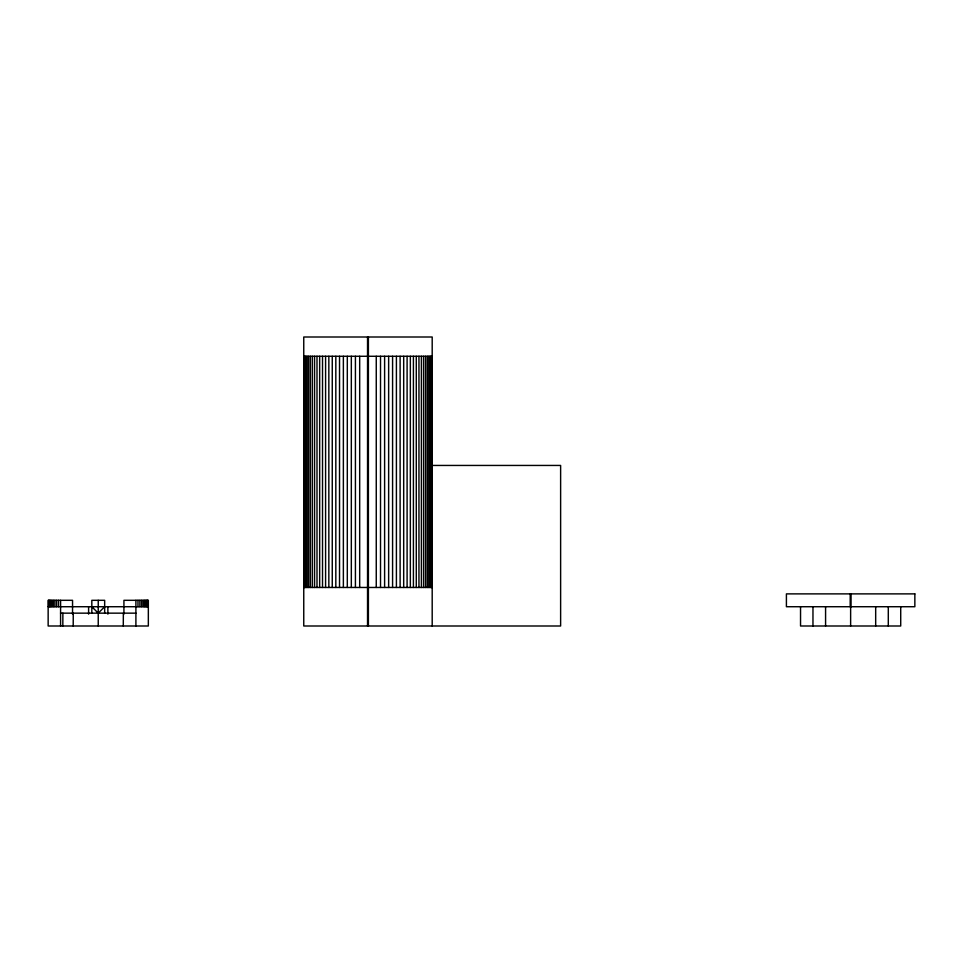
<?xml version="1.0" encoding="UTF-8"?>
<svg xmlns="http://www.w3.org/2000/svg" width="963" height="963" viewBox="0 0 963 963"><rect width="100%" height="100%" fill="white"/><g stroke="black" fill="none" stroke-linecap="round" stroke-linejoin="round"><path stroke-width="1.44" d="M60.585 600.31L60.585 625.998M62.824 625.998L62.884 613.154M73.2 625.998L73.26 613.154M98.238 625.998L98.238 600.31M123.288 625.998L123.348 613.154M135.903 625.998L135.903 600.31M104.666 606.726L98.238 613.154L91.822 606.726M303.754 356.274L432.194 356.274M432.194 465.442L560.622 465.442L560.622 625.998L303.754 625.998L303.754 337.002L432.194 337.002L432.194 625.998M303.754 587.466L432.194 587.466M48.15 606.726L148.338 606.726M60.561 613.154L135.964 613.154M900.718 606.726L900.718 625.998L800.542 625.998L800.542 606.726M888.295 606.726L888.295 625.998M875.68 606.726L875.68 625.998M851.051 593.882L851.051 606.726M850.63 606.726L850.63 625.998M850.209 593.882L850.209 606.726M825.58 606.726L825.58 625.998M812.965 606.726L812.965 625.998M432.062 356.274L432.062 587.466M431.653 356.274L431.653 587.466M430.967 356.274L430.967 587.466M430.016 356.274L430.016 587.466M428.8 356.274L428.8 587.466M427.319 356.274L427.319 587.466M425.586 356.274L425.586 587.466M423.612 356.274L423.612 587.466M421.397 356.274L421.397 587.466M418.953 356.274L418.953 587.466M416.281 356.274L416.281 587.466M413.416 356.274L413.416 587.466M410.346 356.274L410.346 587.466M407.096 356.274L407.096 587.466M403.69 356.274L403.69 587.466M400.114 356.274L400.114 587.466M396.407 356.274L396.407 587.466M392.579 356.274L392.579 587.466M388.643 356.274L388.643 587.466M384.61 356.274L384.61 587.466M380.517 356.274L380.517 587.466M376.256 356.274L376.256 587.466M368.396 337.002L368.396 625.998M367.541 337.002L367.541 625.998M359.681 356.274L359.681 587.466M355.419 356.274L355.419 587.466M351.326 356.274L351.326 587.466M347.306 356.274L347.306 587.466M343.37 356.274L343.37 587.466M339.53 356.274L339.53 587.466M335.822 356.274L335.822 587.466M332.259 356.274L332.259 587.466M328.84 356.274L328.84 587.466M325.59 356.274L325.59 587.466M322.521 356.274L322.521 587.466M319.656 356.274L319.656 587.466M316.996 356.274L316.996 587.466M314.552 356.274L314.552 587.466M312.337 356.274L312.337 587.466M310.351 356.274L310.351 587.466M308.629 356.274L308.629 587.466M307.149 356.274L307.149 587.466M305.933 356.274L305.933 587.466M304.982 356.274L304.982 587.466M304.296 356.274L304.296 587.466M303.887 356.274L303.887 587.466M147.905 600.31L147.905 606.726M147.375 600.31L147.375 606.726M146.629 600.31L146.629 606.726M145.678 600.31L145.678 606.726M144.522 600.31L144.522 606.726M143.174 600.31L143.174 606.726M141.621 600.31L141.621 606.726M139.888 600.31L139.888 606.726M137.986 600.31L137.986 606.726M123.926 614.141L123.926 600.31L148.338 600.31L148.338 625.998L48.15 625.998L48.15 600.31L72.55 600.31L72.55 614.141M107.88 606.726L107.88 614.141M104.666 613.154L104.666 600.31L91.822 600.31L91.822 613.154M88.608 606.726L88.608 614.141M58.502 600.31L58.502 606.726M56.588 600.31L56.588 606.726M54.867 600.31L54.867 606.726M53.314 600.31L53.314 606.726M51.966 600.31L51.966 606.726M50.81 600.31L50.81 606.726M49.859 600.31L49.859 606.726M49.113 600.31L49.113 606.726M48.583 600.31L48.583 606.726M914.85 593.882L786.41 593.882L786.41 606.726L914.85 606.726L914.85 593.882"/></g></svg>
